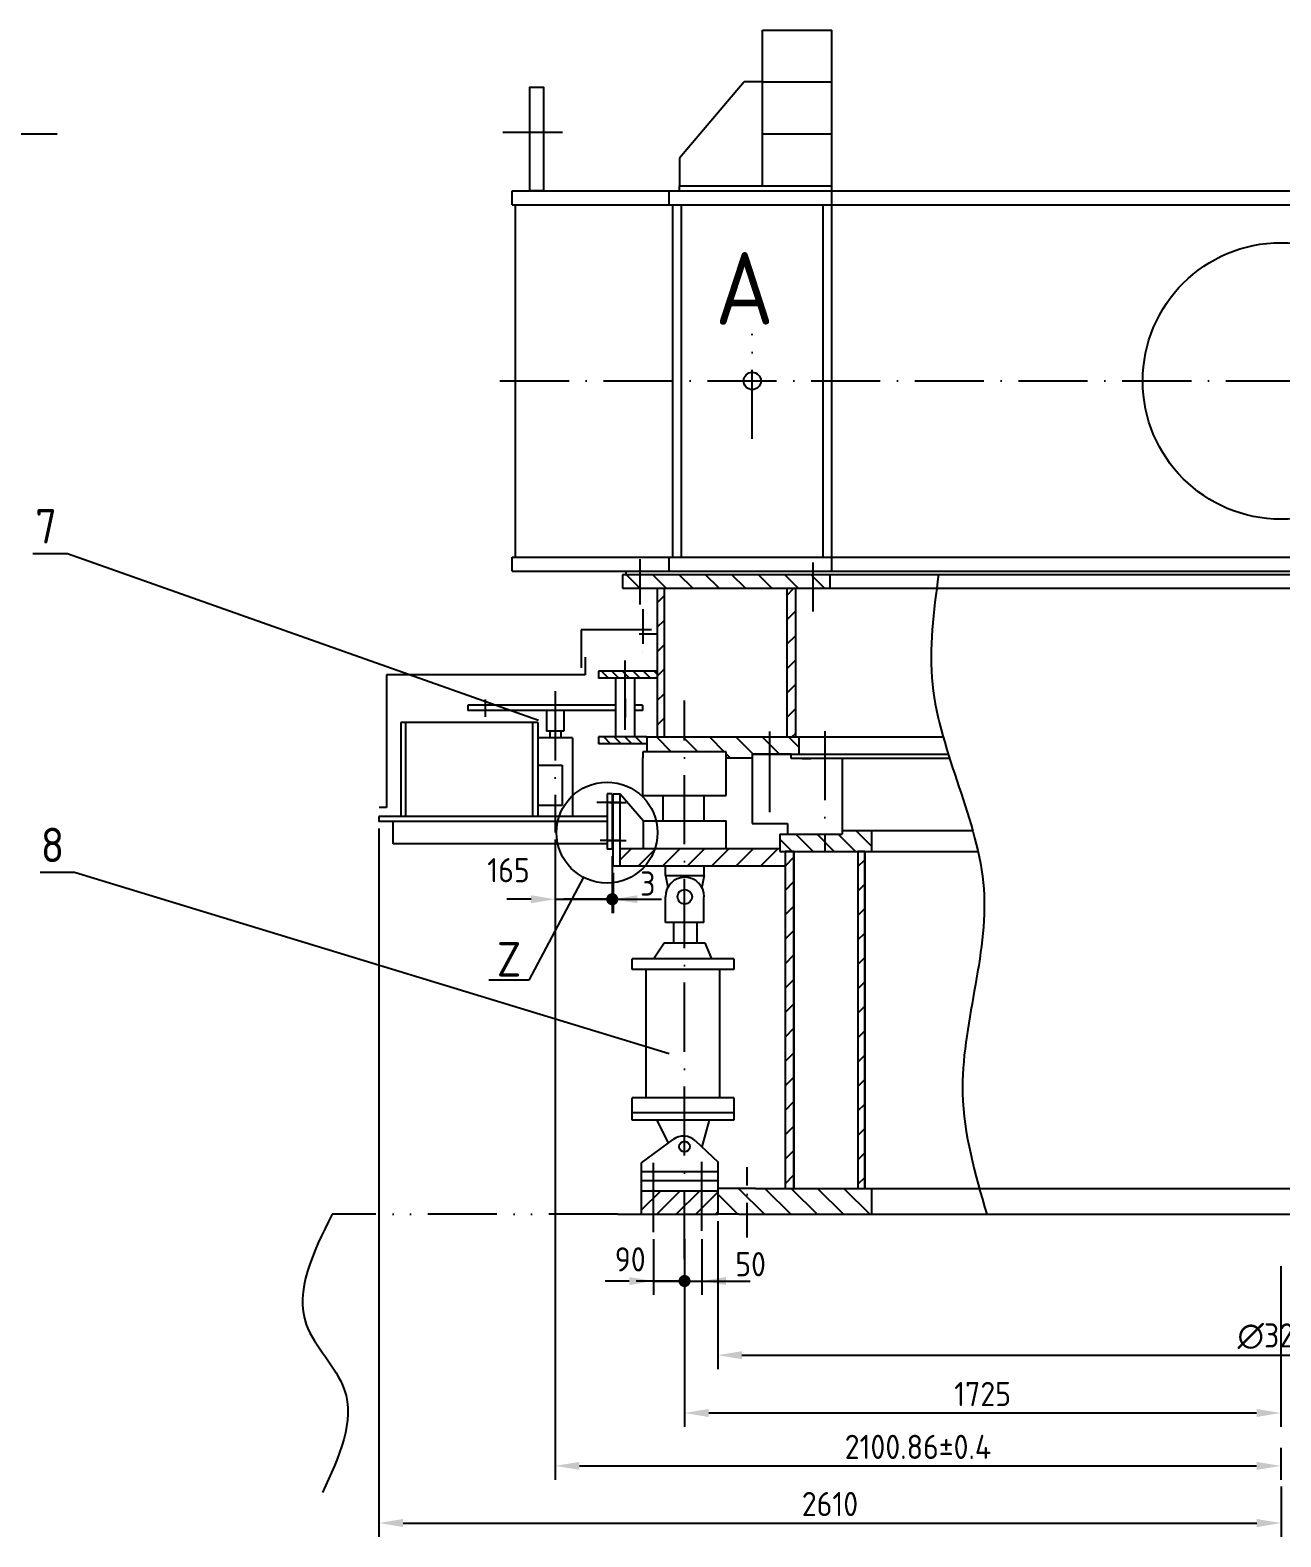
# Model space of a CAD drawing. Extents: x 3 to 23783, y 1 to 16821.
# Drawn here: x 15531 to 19150, y 9057 to 13416 of the extents above; entities that cross this region are included whole.
import ezdxf
from ezdxf.enums import TextEntityAlignment as Align

# ---------------------------------------------------------------- set-up
doc = ezdxf.new("R2010")
doc.units = 0
doc.header["$LTSCALE"] = 20
for name, pattern in [('GEN4A', [17.5, 10, -2.5, 0, -2.5, 0, -2.5]), ('GEN7', [15, 10, -2.5, 0, -2.5]), ('GEN7A', [7.5, 5, -1.25, 0, -1.25])]:
    doc.linetypes.add(name, pattern=pattern)
doc.layers.get('0').update_dxf_attribs({"linetype": 'CONTINUOUS'})
doc.layers.get('DEFPOINTS').update_dxf_attribs({"linetype": 'CONTINUOUS'})
for name, color, linetype in [('4', 3, 'CONTINUOUS'), ('4A', 3, 'GEN4A'), ('5', 3, 'CONTINUOUS'), ('6', 2, 'CONTINUOUS'), ('7', 4, 'GEN7'), ('7A', 4, 'GEN7A'), ('7AN', 4, 'GEN7A'), ('8', 1, 'CONTINUOUS')]:
    doc.layers.add(name, color=color, linetype=linetype)
doc.styles.get("Standard").update_dxf_attribs({"font": 'geniso.shx', "bigfont": 'hztxt.shx'})
doc.dimstyles.new('GEN-ISO', dxfattribs={"dimscale": 20, "dimtxt": 3.5, "dimasz": 3.5, "dimexe": 2, "dimexo": 1, "dimgap": 1, "dimtad": 1, "dimzin": 9, "dimdsep": 46, "dimtxsty": 'Standard', "dimcen": 0, "dimclrd": 3, "dimclre": 3, "dimclrt": 2, "dimadec": 0, "dimazin": 0, "dimtp": 0.1, "dimtm": 0.1, "dimtfac": 0.71, "dimtdec": 3, "dimtmove": 0, "dimatfit": 1, "dimfxl": 0, "dimtzin": 0, "dimarcsym": 0})
pattern_1 = [(135, (0, 0), (-38.18377, -38.18377), [])]
pattern_2 = [(45, (0, 0), (-35.35534, 35.35534), [])]
pattern_3 = [(135, (0, 0), (-15.273506, -15.273506), [])]

# ---------------------------------------------------------------- blocks, each defined once
blk = doc.blocks.new('*D287')
at = {"color": 3, "linetype": 'ByBlock'}
for p, q in [((17520.5, 9969.9), (17520.5, 9542.2)), ((20780.5, 9969.9), (20780.5, 9542.2)), ((17590.5, 9582.2), (20710.5, 9582.2))]:
    blk.add_line(p, q, dxfattribs=at)
for points in [[(17590.5, 9593.8), (17590.5, 9570.5), (17520.5, 9582.2)], [(20710.5, 9593.8), (20710.5, 9570.5), (20780.5, 9582.2)]]:
    blk.add_solid(points, dxfattribs=at)
at = {"layer": 'DEFPOINTS', "color": 0, "linetype": 'ByBlock'}
for p in [(17520.5, 9989.9), (20780.5, 9989.9), (20780.5, 9582.2)]:
    blk.add_point(p, dxfattribs=at)
at = {"color": 2, "linetype": 'ByBlock', "insert": (19150.5, 9637.2), "char_height": 70, "attachment_point": 5}
blk.add_mtext('∅3260', dxfattribs=at)
blk = doc.blocks.new('*D282')
at = {"color": 3, "linetype": 'ByBlock'}
for p, q in [((17424.3, 9839.9), (17424.3, 9375)), ((19149.3, 9839.9), (19149.3, 9375)), ((17494.3, 9415), (19079.3, 9415))]:
    blk.add_line(p, q, dxfattribs=at)
for points in [[(17494.3, 9426.7), (17494.3, 9403.3), (17424.3, 9415)], [(19079.3, 9426.7), (19079.3, 9403.3), (19149.3, 9415)]]:
    blk.add_solid(points, dxfattribs=at)
at = {"layer": 'DEFPOINTS', "color": 0, "linetype": 'ByBlock'}
for p in [(17424.3, 9859.9), (19149.3, 9859.9), (19149.3, 9415)]:
    blk.add_point(p, dxfattribs=at)
at = {"color": 2, "linetype": 'ByBlock', "insert": (18286.8, 9470), "char_height": 70, "attachment_point": 5}
blk.add_mtext('1725', dxfattribs=at)
blk = doc.blocks.new('*D285')
at = {"color": 3, "linetype": 'ByBlock'}
for p, q in [((17050.1, 11074.2), (17050.1, 9222)), ((19149.3, 9313.9), (19149.3, 9222)), ((17120.1, 9262), (19079.3, 9262))]:
    blk.add_line(p, q, dxfattribs=at)
for points in [[(17120.1, 9273.6), (17120.1, 9250.3), (17050.1, 9262)], [(19079.3, 9273.6), (19079.3, 9250.3), (19149.3, 9262)]]:
    blk.add_solid(points, dxfattribs=at)
at = {"layer": 'DEFPOINTS', "color": 0, "linetype": 'ByBlock'}
for p in [(17050.1, 11094.2), (19149.3, 9333.9), (19149.3, 9262)]:
    blk.add_point(p, dxfattribs=at)
at = {"color": 2, "linetype": 'ByBlock', "insert": (18099.7, 9317), "char_height": 70, "attachment_point": 5}
blk.add_mtext('2100.86{}{\\C2;±0.4}', dxfattribs=at)
blk = doc.blocks.new('*D262')
at = {"color": 3, "linetype": 'ByBlock'}
for p, q in [((16540.1, 11105.9), (16540.1, 9056.6)), ((19150.1, 9202), (19150.1, 9056.6)), ((16610.1, 9096.6), (19080.1, 9096.6))]:
    blk.add_line(p, q, dxfattribs=at)
for points in [[(16610.1, 9108.3), (16610.1, 9084.9), (16540.1, 9096.6)], [(19080.1, 9108.3), (19080.1, 9084.9), (19150.1, 9096.6)]]:
    blk.add_solid(points, dxfattribs=at)
at = {"layer": 'DEFPOINTS', "color": 0, "linetype": 'ByBlock'}
for p in [(16540.1, 11125.9), (19150.1, 9222), (19150.1, 9096.6)]:
    blk.add_point(p, dxfattribs=at)
at = {"color": 2, "linetype": 'ByBlock', "insert": (17845.1, 9151.6), "char_height": 70, "attachment_point": 5}
blk.add_mtext('2610', dxfattribs=at)
blk = doc.blocks.new('GENDOT')
blk.add_line((0, 0), (-1, 0))
at = {"const_width": 0.25}
blk.add_lwpolyline([(-0.125, 0, 1), (0.125, 0, 1)], format="xyb", close=True, dxfattribs=at)
blk = doc.blocks.new('*D284')
at = {"color": 3, "linetype": 'ByBlock'}
for p, q in [((17050.1, 11074.2), (17050.1, 10861.4)), ((17215.1, 11025.9), (17215.1, 10861.4)), ((16980.1, 10901.4), (16910.1, 10901.4)), ((17050.1, 10901.4), (17215.1, 10901.4)), ((17050.1, 10901.4), (17215.1, 10901.4)), ((17285.1, 10901.4), (17355.1, 10901.4))]:
    blk.add_line(p, q, dxfattribs=at)
blk.add_solid([(16980.1, 10913.1), (16980.1, 10889.7), (17050.1, 10901.4)], dxfattribs=at)
at = {"layer": 'DEFPOINTS', "color": 0, "linetype": 'ByBlock'}
for p in [(17050.1, 11094.2), (17215.1, 11045.9), (17215.1, 10901.4)]:
    blk.add_point(p, dxfattribs=at)
at = {"color": 3, "linetype": 'ByBlock', "xscale": 70, "yscale": 70, "zscale": 70, "rotation": 180}
blk.add_blockref('GENDOT', (17215.1, 10901.4), dxfattribs=at)
at = {"color": 2, "linetype": 'ByBlock', "insert": (16915, 10985.5), "char_height": 70, "attachment_point": 5}
blk.add_mtext('165', dxfattribs=at)
blk = doc.blocks.new('*D283')
at = {"color": 3, "linetype": 'ByBlock'}
for p, q in [((17215.1, 11025.9), (17215.1, 10861.4)), ((17218.1, 10977.9), (17218.1, 10861.4)), ((17145.1, 10901.4), (17075.1, 10901.4)), ((17215.1, 10901.4), (17218.1, 10901.4)), ((17215.1, 10901.4), (17218.1, 10901.4)), ((17288.1, 10901.4), (17358.1, 10901.4))]:
    blk.add_line(p, q, dxfattribs=at)
blk.add_solid([(17288.1, 10913.1), (17288.1, 10889.7), (17218.1, 10901.4)], dxfattribs=at)
at = {"layer": 'DEFPOINTS', "color": 0, "linetype": 'ByBlock'}
for p in [(17215.1, 11045.9), (17218.1, 10997.9), (17218.1, 10901.4)]:
    blk.add_point(p, dxfattribs=at)
at = {"color": 3, "linetype": 'ByBlock', "xscale": 70, "yscale": 70, "zscale": 70}
blk.add_blockref('GENDOT', (17215.1, 10901.4), dxfattribs=at)
at = {"color": 2, "linetype": 'ByBlock', "insert": (17318, 10946.8), "char_height": 70, "attachment_point": 5}
blk.add_mtext('3', dxfattribs=at)
blk = doc.blocks.new('*D281')
at = {"color": 3, "linetype": 'ByBlock'}
for p, q in [((17334.3, 9918.3), (17334.3, 9756.8)), ((17424.3, 9918.3), (17424.3, 9756.8)), ((17264.3, 9796.8), (17194.3, 9796.8)), ((17334.3, 9796.8), (17424.3, 9796.8)), ((17334.3, 9796.8), (17424.3, 9796.8)), ((17494.3, 9796.8), (17564.3, 9796.8))]:
    blk.add_line(p, q, dxfattribs=at)
blk.add_solid([(17264.3, 9808.4), (17264.3, 9785.1), (17334.3, 9796.8)], dxfattribs=at)
at = {"layer": 'DEFPOINTS', "color": 0, "linetype": 'ByBlock'}
for p in [(17334.3, 9938.3), (17424.3, 9938.3), (17424.3, 9796.8)]:
    blk.add_point(p, dxfattribs=at)
at = {"color": 3, "linetype": 'ByBlock', "xscale": 70, "yscale": 70, "zscale": 70, "rotation": 180}
blk.add_blockref('GENDOT', (17424.3, 9796.8), dxfattribs=at)
at = {"color": 2, "linetype": 'ByBlock', "insert": (17267.2, 9859.4), "char_height": 70, "attachment_point": 5}
blk.add_mtext('90', dxfattribs=at)
blk = doc.blocks.new('*D280')
at = {"color": 3, "linetype": 'ByBlock'}
for p, q in [((17424.3, 9918.3), (17424.3, 9756.8)), ((17474.3, 9918.3), (17474.3, 9756.8)), ((17354.3, 9796.8), (17284.3, 9796.8)), ((17424.3, 9796.8), (17474.3, 9796.8)), ((17424.3, 9796.8), (17474.3, 9796.8)), ((17544.3, 9796.8), (17614.3, 9796.8))]:
    blk.add_line(p, q, dxfattribs=at)
blk.add_solid([(17544.3, 9808.4), (17544.3, 9785.1), (17474.3, 9796.8)], dxfattribs=at)
at = {"layer": 'DEFPOINTS', "color": 0, "linetype": 'ByBlock'}
for p in [(17424.3, 9938.3), (17474.3, 9938.3), (17474.3, 9796.8)]:
    blk.add_point(p, dxfattribs=at)
at = {"color": 3, "linetype": 'ByBlock', "xscale": 70, "yscale": 70, "zscale": 70}
blk.add_blockref('GENDOT', (17424.3, 9796.8), dxfattribs=at)
at = {"color": 2, "linetype": 'ByBlock', "insert": (17615.4, 9845.5), "char_height": 70, "attachment_point": 5}
blk.add_mtext('50', dxfattribs=at)
blk = doc.blocks.new('GENPOS14')
at = {"color": 0, "flags": 1}
for tag, p in [('1GENPOS', (0, 0)), ('2GENPOS', (0, -1.5)), ('3GENPOS', (0, -3)), ('4GENPOS', (0, -4.5)), ('5GENPOS', (0, -6)), ('6GENPOS', (0, -7.5)), ('7GENPOS', (0, -9)), ('8GENPOS', (0, -10.5)), ('10GENPOS', (0, -13.5)), ('9GENPOS', (0, -12)), ('11GENPOS', (0, -15)), ('12GENPOS', (0, -16.5)), ('13GENPOS', (0, -18)), ('14GENPOS', (0, -19.5)), ('15GENPOS', (0, -21)), ('16GENPOS', (0, -22.5)), ('17GENPOS', (0, -24)), ('18GENPOS', (0, -25.5)), ('19GENPOS', (0, -27)), ('20GENPOS', (0, -28.5)), ('21GENPOS', (0, -30)), ('22GENPOS', (0, -31.5)), ('23GENPOS', (0, -33)), ('24GENPOS', (0, -34.5)), ('25GENPOS', (0, -36)), ('26GENPOS', (0, -37.5)), ('27GENPOS', (0, -39)), ('0GENPOS', (0, -40.5)), ('GENPOS14_VISIBLE1', (0, -42)), ('GENPOS14_VISIBLE2', (0, -43.5))]:
    blk.add_attdef(tag, p, '', height=1, dxfattribs=at)

msp = doc.modelspace()

# ---------------------------------------------------------------- hatches: boundary and pattern name
at = {"layer": '8'}
h = msp.add_hatch(dxfattribs=at)
h.set_pattern_fill('_U', color=256, scale=54, angle=135, style=0, pattern_type=0)
h.set_pattern_definition(pattern_1)
h.paths.add_polyline_path([(17845.077, 11840.942), (17245.077, 11840.942), (17245.077, 11800.942), (17845.077, 11800.942)])
h = msp.add_hatch(dxfattribs=at)
h.set_pattern_fill('_U', color=256, scale=50, angle=45, style=0, pattern_type=0)
h.set_pattern_definition(pattern_2)
h.paths.add_polyline_path([(17365.077, 11370.942), (17365.077, 11800.942), (17345.077, 11800.942), (17345.077, 11370.942)])
h = msp.add_hatch(dxfattribs=at)
h.set_pattern_fill('_U', color=256, scale=50, angle=45, style=0, pattern_type=0)
h.set_pattern_definition(pattern_2)
h.paths.add_polyline_path([(17720.077, 11800.942), (17720.077, 11370.942), (17745.077, 11370.942), (17745.077, 11800.942)])
h = msp.add_hatch(dxfattribs=at)
h.set_pattern_fill('_U', color=256, scale=21.6, angle=135, style=0, pattern_type=0)
h.set_pattern_definition(pattern_3)
h.paths.add_polyline_path([(17345.077, 11560.942), (17175.077, 11560.942), (17175.077, 11540.942), (17345.077, 11540.942)])
h = msp.add_hatch(dxfattribs=at)
h.set_pattern_fill('_U', color=256, scale=21.6, angle=135, style=0, pattern_type=0)
h.set_pattern_definition(pattern_3)
h.paths.add_polyline_path([(17315.077, 11370.942), (17175.077, 11370.942), (17175.077, 11350.942), (17315.077, 11350.942)])
h = msp.add_hatch(dxfattribs=at)
h.set_pattern_fill('_U', color=256, scale=54, angle=135, style=0, pattern_type=0)
h.set_pattern_definition(pattern_1)
h.paths.add_polyline_path([(17315.077, 11328.346), (17545.077, 11328.346), (17545.077, 11310.942), (17620.077, 11310.942), (17620.077, 11320.942), (17755.077, 11320.942), (17755.077, 11370.942), (17315.077, 11370.942)])
h = msp.add_hatch(dxfattribs=at)
h.set_pattern_fill('_U', color=256, scale=43.2, angle=135, style=0, pattern_type=0)
h.set_pattern_definition([(135, (0, 0), (-30.54701, -30.54701), [])])
h.paths.add_polyline_path([(17965.077, 11099.942), (17880.077, 11099.942), (17880.077, 11089.942), (17700.077, 11089.942), (17700.077, 11039.942), (17965.077, 11039.942)])
h = msp.add_hatch(dxfattribs=at)
h.set_pattern_fill('_U', color=256, scale=50, angle=45, style=0, pattern_type=0)
h.set_pattern_definition(pattern_2)
h.paths.add_polyline_path([(17350.988, 10997.942), (17350.988, 10999.256), (17285.088, 10999.256), (17285.088, 10997.942), (17238.077, 10997.942), (17238.077, 11047.942), (17700.077, 11047.942), (17700.077, 11039.942), (17715.077, 11039.942), (17715.077, 10997.942)])
h = msp.add_hatch(dxfattribs=at)
h.set_pattern_fill('_U', color=256, scale=50, angle=45, style=0, pattern_type=0)
h.set_pattern_definition(pattern_2)
h.paths.add_polyline_path([(17715.077, 11039.942), (17715.077, 10064.931), (17740.502, 10064.931), (17740.502, 11039.942)])
h = msp.add_hatch(dxfattribs=at)
h.set_pattern_fill('_U', color=256, scale=50, angle=45, style=0, pattern_type=0)
h.set_pattern_definition(pattern_2)
h.paths.add_polyline_path([(17925.502, 11039.942), (17925.502, 10064.931), (17945.502, 10064.931), (17945.502, 11039.942)])
h = msp.add_hatch(dxfattribs=at)
h.set_pattern_fill('_U', color=256, scale=40, angle=45, style=0, pattern_type=0)
h.set_pattern_definition([(45, (0, 0), (-28.28427, 28.28427), [])])
h.paths.add_polyline_path([(17300.077, 9989.942), (17520.077, 9989.942), (17520.077, 10057.942), (17300.077, 10057.942)])
h = msp.add_hatch(dxfattribs=at)
h.set_pattern_fill('_U', color=256, scale=54, angle=135, style=0, pattern_type=0)
h.set_pattern_definition(pattern_1)
h.paths.add_polyline_path([(17965.077, 10064.953), (17520.502, 10064.953), (17520.502, 9989.942), (17965.077, 9989.942)])

# ---------------------------------------------------------------- linework, layer by layer
for p, q in [((17650.077, 12965.942), (17650.077, 13415.942)), ((17650.077, 13415.942), (17850.077, 13415.942)), ((17850.077, 12950.942), (17850.077, 13415.942)), ((17597.032, 13265.942), (17410.077, 13045.855)), ((17650.077, 13265.942), (17597.032, 13265.942)), ((17650.077, 13265.942), (17850.077, 13265.942)), ((17650.077, 13115.942), (17850.077, 13115.942)), ((17410.077, 13045.855), (17410.077, 12965.942)), ((16925.077, 12950.942), (21375.077, 12950.942)), ((16925.077, 12910.942), (16925.077, 12950.942)), ((17380.077, 12910.942), (17380.077, 12950.942)), ((17410.077, 12965.942), (17850.077, 12965.942)), ((17410.077, 12950.942), (17410.077, 12965.942)), ((17850.077, 11850.942), (17850.077, 12950.942)), ((16925.077, 12910.942), (21375.077, 12910.942)), ((16935.077, 11890.942), (16935.077, 12910.942)), ((17390.077, 11890.942), (17390.077, 12910.942)), ((17415.077, 11890.942), (17415.077, 12910.942)), ((17825.077, 11890.942), (17825.077, 12910.942)), ((16925.077, 11890.942), (21375.077, 11890.942)), ((16925.077, 11850.942), (16925.077, 11890.942)), ((17380.077, 11850.942), (17380.077, 11890.942)), ((16925.077, 11850.942), (21375.077, 11850.942)), ((17245.077, 11840.942), (21055.077, 11840.942)), ((17245.077, 11840.942), (17245.077, 11800.942)), ((17255.077, 11840.942), (17255.077, 11850.942)), ((17255.077, 11840.942), (21045.077, 11840.942)), ((17255.077, 11840.942), (21045.077, 11840.942)), ((17845.077, 11840.942), (17845.077, 11800.942)), ((17245.077, 11800.942), (21055.077, 11800.942)), ((17345.077, 11800.942), (17345.077, 11370.942)), ((17365.077, 11800.942), (17365.077, 11370.942)), ((17720.077, 11800.942), (17720.077, 11370.942)), ((17745.077, 11800.942), (17745.077, 11370.942)), ((17328.716, 11680.446), (17124.876, 11680.446)), ((17124.876, 11680.446), (17124.876, 11571.045)), ((17345.077, 11668.665), (17293.339, 11668.665)), ((17136.669, 11601.341), (17136.669, 11550.848)), ((17345.077, 11560.942), (17175.077, 11560.942)), ((17175.077, 11560.942), (17175.077, 11540.942)), ((17136.669, 11550.848), (16562.211, 11550.848)), ((16562.211, 11550.848), (16562.211, 11167.103)), ((17345.077, 11540.942), (17175.077, 11540.942)), ((17224.437, 11540.942), (17224.437, 11370.942)), ((17279.437, 11540.942), (17279.437, 11370.942)), ((16797.577, 11462.942), (16797.577, 11447.942)), ((17224.437, 11462.942), (16797.577, 11462.942)), ((17224.437, 11447.942), (16797.577, 11447.942)), ((17025.077, 11447.942), (17025.077, 11387.942)), ((17075.077, 11447.942), (17075.077, 11387.942)), ((17302.577, 11462.942), (17279.437, 11462.942)), ((17302.577, 11447.942), (17279.437, 11447.942)), ((17302.577, 11462.942), (17302.577, 11447.942)), ((17000.077, 11412.942), (16603.077, 11412.942)), ((16603.077, 11412.942), (16603.077, 11140.942)), ((16617.366, 11412.942), (16617.366, 11140.942)), ((16984.606, 11412.942), (16984.606, 11140.942)), ((17000.077, 11412.942), (17000.077, 11140.942)), ((17075.077, 11387.942), (17025.077, 11387.942)), ((17034.165, 11387.942), (17034.165, 11368.157)), ((17065.989, 11387.942), (17065.989, 11368.157)), ((17100.077, 11368.157), (17000.077, 11368.157)), ((17100.077, 11368.157), (17100.077, 11140.942)), ((17175.077, 11370.942), (17175.077, 11350.942)), ((17315.077, 11370.942), (17175.077, 11370.942)), ((17315.077, 11350.942), (17175.077, 11350.942)), ((17315.077, 11370.942), (18172.549, 11370.942)), ((17315.077, 11370.942), (17315.077, 11328.346)), ((17755.077, 11370.942), (17755.077, 11320.942)), ((17545.077, 11328.346), (17303.604, 11328.346)), ((17303.604, 11328.346), (17303.604, 11310.942)), ((17303.604, 11201.779), (17303.604, 11310.942)), ((17545.077, 11201.779), (17545.077, 11328.346)), ((17545.077, 11310.942), (17620.077, 11310.942)), ((17620.077, 11320.942), (18187.451, 11320.942)), ((17620.077, 11320.942), (17620.077, 11120.942)), ((17732.466, 11320.942), (17620.077, 11320.942)), ((17620.077, 11320.942), (17620.077, 11310.942)), ((17732.466, 11320.942), (18187.451, 11320.942)), ((17732.466, 11308.942), (17732.466, 11320.942)), ((17748.763, 11308.942), (17732.466, 11308.942)), ((18191.234, 11308.942), (17748.763, 11308.942)), ((17765.077, 11308.942), (17790.077, 11308.942)), ((17880.077, 11308.942), (17880.077, 11089.942)), ((17000.077, 11288.957), (17070.349, 11288.957)), ((17070.349, 11288.957), (17070.349, 11172.582)), ((17215.077, 11205.942), (17200.077, 11205.942)), ((17200.077, 11205.942), (17200.077, 11045.942)), ((17215.077, 11205.942), (17215.077, 11045.942)), ((17218.077, 10997.942), (17218.077, 11205.942)), ((17218.077, 11205.942), (17238.077, 11205.942)), ((17238.077, 10997.942), (17238.077, 11205.942)), ((17238.077, 11205.942), (17305.077, 11127.942)), ((16562.211, 11167.103), (16540.311, 11167.103)), ((17070.349, 11172.582), (17000.077, 11172.582)), ((17305.077, 11201.779), (17545.077, 11201.779)), ((17361.084, 11201.779), (17361.084, 11127.942)), ((17480.316, 11201.779), (17480.316, 11127.942)), ((17200.077, 11140.942), (16540.077, 11140.942)), ((16540.077, 11140.942), (16540.077, 11125.942)), ((17200.077, 11125.942), (16540.077, 11125.942)), ((16581.2, 11061.268), (16581.2, 11125.942)), ((17305.077, 11127.942), (17545.077, 11127.942)), ((17305.077, 11047.942), (17305.077, 11127.942)), ((17545.077, 11047.942), (17545.077, 11127.942)), ((17620.077, 11120.942), (17722.577, 11120.942)), ((17722.577, 11120.942), (17722.577, 11089.942)), ((17700.077, 11089.942), (17880.077, 11089.942)), ((17700.077, 11089.942), (17700.077, 11039.942)), ((17722.577, 11089.942), (17880.077, 11089.942)), ((17880.077, 11099.942), (18258.068, 11099.942)), ((17880.077, 11099.942), (17880.077, 11089.942)), ((17965.077, 11099.942), (17965.077, 11039.942)), ((17200.077, 11061.268), (16581.2, 11061.268)), ((17215.077, 11045.942), (17200.077, 11045.942)), ((17238.077, 11047.942), (17700.077, 11047.942)), ((17700.077, 11039.942), (18273.256, 11039.942)), ((17715.077, 11039.942), (17715.077, 10064.931)), ((17740.502, 11039.942), (17740.502, 10064.953)), ((17740.502, 10064.953), (17740.502, 11039.942)), ((17925.502, 11039.942), (17925.502, 10064.931)), ((17945.502, 11039.942), (17925.502, 11039.942)), ((17945.502, 11039.942), (17945.502, 10061.807)), ((17218.077, 10997.942), (17715.077, 10997.942)), ((17368.818, 10970.428), (17368.818, 10997.942)), ((17481.336, 10970.428), (17481.336, 10997.942)), ((17368.818, 10970.428), (17481.336, 10970.428)), ((17368.818, 10970.428), (17375.982, 10936.047)), ((17481.336, 10970.428), (17474.172, 10936.047)), ((17368.818, 10834.35), (17368.818, 10908.574)), ((17479.862, 10834.35), (17479.862, 10908.574)), ((17479.862, 10834.35), (17368.818, 10834.35)), ((17392.11, 10834.35), (17392.11, 10775.589)), ((17460.213, 10834.35), (17460.213, 10775.589)), ((17334.767, 10729.198), (17365.723, 10775.589)), ((17365.723, 10775.589), (17482.958, 10775.589)), ((17482.958, 10775.589), (17501.929, 10729.198)), ((17566.936, 10729.198), (17272.855, 10729.198)), ((17272.855, 10698.271), (17272.855, 10729.198)), ((17566.936, 10729.198), (17566.936, 10698.271)), ((17566.936, 10698.271), (17272.855, 10698.271)), ((17313.098, 10327.148), (17313.098, 10698.271)), ((17526.693, 10327.148), (17526.693, 10698.271)), ((17566.936, 10327.148), (17272.855, 10327.148)), ((17272.855, 10262.202), (17272.855, 10327.148)), ((17566.936, 10327.148), (17566.936, 10262.202)), ((17566.936, 10283.85), (17272.855, 10283.85)), ((17566.936, 10262.202), (17272.855, 10262.202)), ((17344.054, 10262.202), (17376.962, 10195.562)), ((17495.737, 10262.202), (17474.34, 10184.973)), ((17300.077, 10138.494), (17391.502, 10206.354)), ((17455.545, 10202.638), (17520.502, 10141.587)), ((17300.077, 10113.749), (17300.077, 10138.494)), ((17300.077, 10087.942), (17300.077, 10113.749)), ((17300.077, 10113.749), (17520.502, 10113.749)), ((17520.502, 10141.587), (17520.502, 10113.749)), ((17520.502, 10113.749), (17520.502, 10087.942)), ((17300.077, 10087.942), (17520.502, 10087.942)), ((17300.077, 9989.942), (17300.077, 10087.942)), ((17520.502, 10087.942), (17520.502, 9989.942)), ((17300.077, 10057.942), (17520.502, 10057.942)), ((17629.502, 10064.953), (17520.502, 10064.953)), ((17629.927, 10064.931), (20659.002, 10064.931)), ((17965.077, 10064.953), (17965.077, 9989.942)), ((17231.582, 9989.942), (17520.502, 9989.942)), ((17581.077, 9989.942), (17520.502, 9989.942)), ((17581.077, 9989.942), (20671.077, 9989.942))]:
    msp.add_line(p, q)
for points in [[(16976.473, 12950.942), (16976.473, 13250.942), (17016.473, 13250.942), (17016.473, 12950.942)], [(17715.077, 10064.931), (17740.502, 10064.931), (17740.502, 11039.942), (17715.077, 11039.942)], [(17925.502, 10064.931), (17945.502, 10064.931), (17945.502, 11039.942), (17925.502, 11039.942)]]:
    msp.add_lwpolyline(points, close=True)
for centre, radius in [((19150.077, 12400.942), 400), ((17620.077, 12400.942), 25), ((17425.077, 10908.574), 21.131), ((17424.34, 10185.589), 15.401)]:
    msp.add_circle(centre, radius)
for centre, radius, start, end in [((17425.077, 10908.574), 56.259, 0, 180), ((17421.302, 10166.205), 50, 46.775124, 126.584507)]:
    msp.add_arc(centre, radius, start, end)
at = {"layer": '4'}
for p, q in [((13952.66, 13115.942), (15608.999, 13115.942)), ((17131.616, 10964.881), (16973.701, 10666.854)), ((16973.701, 10666.854), (16858.185, 10666.854))]:
    msp.add_line(p, q, dxfattribs=at)
msp.add_circle((17200.077, 11094.086), 146.222, dxfattribs=at)
msp.add_spline([(18159.155, 11840.942), (18141.728, 11523.016), (18289.853, 10931.071), (18228.86, 10339.125), (18298.566, 9989.942)], degree=3, dxfattribs=at)
at = {"layer": '4A'}
msp.add_line((17231.582, 9989.942), (16404.415, 9989.942), dxfattribs=at)
at = {"layer": '5'}
for points in [[(17002.079, 11418.59), (15638.487, 11900.62), (15538.487, 11900.62)], [(17379.689, 10454.53), (15659.465, 10978.476), (15559.465, 10978.476)]]:
    msp.add_lwpolyline(points, dxfattribs=at)
msp.add_spline([(16404.415, 9989.942), (16329.83, 9671.356), (16439.798, 9483.016), (16376.959, 9184.81)], degree=3, dxfattribs=at)
at = {"layer": '7'}
for p, q in [((16898.76, 13120.903), (17070.96, 13120.903)), ((17620.077, 12233.002), (17620.077, 12537.679)), ((16890.077, 12400.942), (21410.077, 12400.942)), ((17295.077, 11885.281), (17295.077, 11754.416)), ((17795.077, 11875.214), (17795.077, 11734.282)), ((17251.937, 11591.666), (17251.937, 11312.27)), ((16847.362, 11478.89), (16847.362, 11428.904)), ((17050.077, 11503.108), (17050.077, 11094.168)), ((17252.792, 11482.115), (17252.792, 11427.292)), ((17424.34, 9859.89), (17424.34, 11476.689)), ((17670.077, 11386.776), (17670.077, 11249.406)), ((17830.077, 11387.682), (17830.077, 11036.535)), ((17670.077, 11353.143), (17670.077, 11082.587)), ((17206.847, 11180.942), (17254.951, 11180.942)), ((17200.077, 11070.942), (17255.488, 11070.942)), ((17334.34, 9938.311), (17334.34, 10150.236)), ((17474.34, 9941.612), (17474.34, 10148.916))]:
    msp.add_line(p, q, dxfattribs=at)
at = {"layer": '7A'}
for p, q in [((17303.447, 11740.446), (17303.447, 11596.883)), ((17236.448, 11180.942), (17170.278, 11180.942)), ((17234.762, 11070.942), (17179.889, 11070.942))]:
    msp.add_line(p, q, dxfattribs=at)
at = {"layer": '7AN'}
msp.add_line((17605.077, 9922.611), (17605.077, 10126.035), dxfattribs=at)

# ---------------------------------------------------------------- block references
at = {"layer": '6', "color": 7}
ref = msp.add_blockref('GENPOS14', (15568.487, 11930.62), dxfattribs=dict(at, xscale=20, yscale=20, zscale=20))
ref.add_attrib('GENPOS14_VISIBLE1', '7', dxfattribs={"layer": '0', "color": 0, "height": 100}).set_placement((15608.487, 11930.62), align=Align.RIGHT)
ref = msp.add_blockref('GENPOS14', (15589.465, 11008.476), dxfattribs=dict(at, xscale=20, yscale=20, zscale=20))
ref.add_attrib('GENPOS14_VISIBLE1', '8', dxfattribs={"layer": '0', "color": 0, "height": 100}).set_placement((15629.465, 11008.476), align=Align.RIGHT)

# ---------------------------------------------------------------- texts
msp.add_text('A', height=210).set_placement((17512.875, 12563.835))
msp.add_text('Z', height=100, dxfattribs=at).set_placement((16916.729, 10677.735), align=Align.CENTER)

# ---------------------------------------------------------------- dimensions: what is measured, and where the dimension line sits
at = {"layer": '5'}
for base, p1, p2, override, picture, middle in [((19150.077, 9096.598), (16540.077, 11125.942), (19150.077, 9221.96), {"dimdec": 1, "dimpost": '<>', "dimtp": 0.4, "dimtm": 0.4, "dimtdec": 1, "dimtix": 1, "dimtmove": 2, "dimatfit": 3}, '*D262', (17845.077, 9151.605)), ((19149.34, 9414.998), (17424.34, 9859.89), (19149.34, 9859.89), {"dimdec": 1, "dimpost": '<>', "dimtix": 1, "dimtmove": 2, "dimatfit": 3}, '*D282', (18286.84, 9470.005))]:
    dim = msp.add_linear_dim(base=base, p1=p1, p2=p2, dimstyle='GEN-ISO', override=override, dxfattribs=at)
    dim.commit()
    dim.dimension.update_dxf_attribs({"geometry": picture, "text_midpoint": middle})
for base, p1, p2, angle, override, picture, middle in [((17215.077, 10901.403), (17050.077, 11094.168), (17215.077, 11045.942), 0, {"dimdec": 1, "dimpost": '<>', "dimblk2": 'GENDOT', "dimsah": 1, "dimtp": 0.4, "dimtm": 0.4, "dimtdec": 1, "dimtix": 1, "dimtmove": 2, "dimatfit": 3}, '*D284', (16914.967, 10985.502)), ((17218.077, 10901.403), (17215.077, 11045.942), (17218.077, 10997.942), 360, {"dimdec": 1, "dimpost": '<>', "dimblk1": 'GENDOT', "dimsah": 1, "dimtix": 1, "dimtmove": 2, "dimatfit": 3}, '*D283', (17318.038, 10946.756)), ((17424.34, 9796.759), (17334.34, 9938.311), (17424.34, 9938.311), 360, {"dimdec": 1, "dimpost": '<>', "dimblk2": 'GENDOT', "dimsah": 1, "dimtix": 1, "dimtmove": 2, "dimatfit": 3}, '*D281', (17267.195, 9859.384)), ((17474.34, 9796.759), (17424.34, 9938.311), (17474.34, 9938.311), 360, {"dimdec": 1, "dimpost": '<>', "dimblk1": 'GENDOT', "dimsah": 1, "dimtix": 1, "dimtmove": 2, "dimatfit": 3}, '*D280', (17615.431, 9845.467))]:
    dim = msp.add_linear_dim(base=base, p1=p1, p2=p2, angle=angle, dimstyle='GEN-ISO', override=override, dxfattribs=at)
    dim.commit()
    dim.dimension.update_dxf_attribs({"geometry": picture, "text_midpoint": middle, "dimtype": 160})
dim = msp.add_linear_dim(base=(19149.34, 9261.96), p1=(17050.077, 11094.168), p2=(19149.34, 9333.856), angle=0, text='2100.86{}{\\C2;%%p0.4}', dimstyle='GEN-ISO', override={"dimscale": 20, "dimdec": 1, "dimpost": '<>', "dimtp": 0.4, "dimtm": 0.4, "dimtdec": 1}, dxfattribs=at)
dim.commit()
dim.dimension.update_dxf_attribs({"geometry": '*D285', "text_midpoint": (18099.709, 9316.967)})
dim = msp.add_linear_dim(base=(20780.502, 9582.171), p1=(17520.502, 9989.931), p2=(20780.502, 9989.942), text='%%c<>', dimstyle='GEN-ISO', override={"dimscale": 20, "dimdec": 1, "dimpost": '<>'}, dxfattribs=at)
dim.commit()
dim.dimension.update_dxf_attribs({"geometry": '*D287', "text_midpoint": (19150.502, 9637.178)})

doc.saveas('drawing.dxf')
